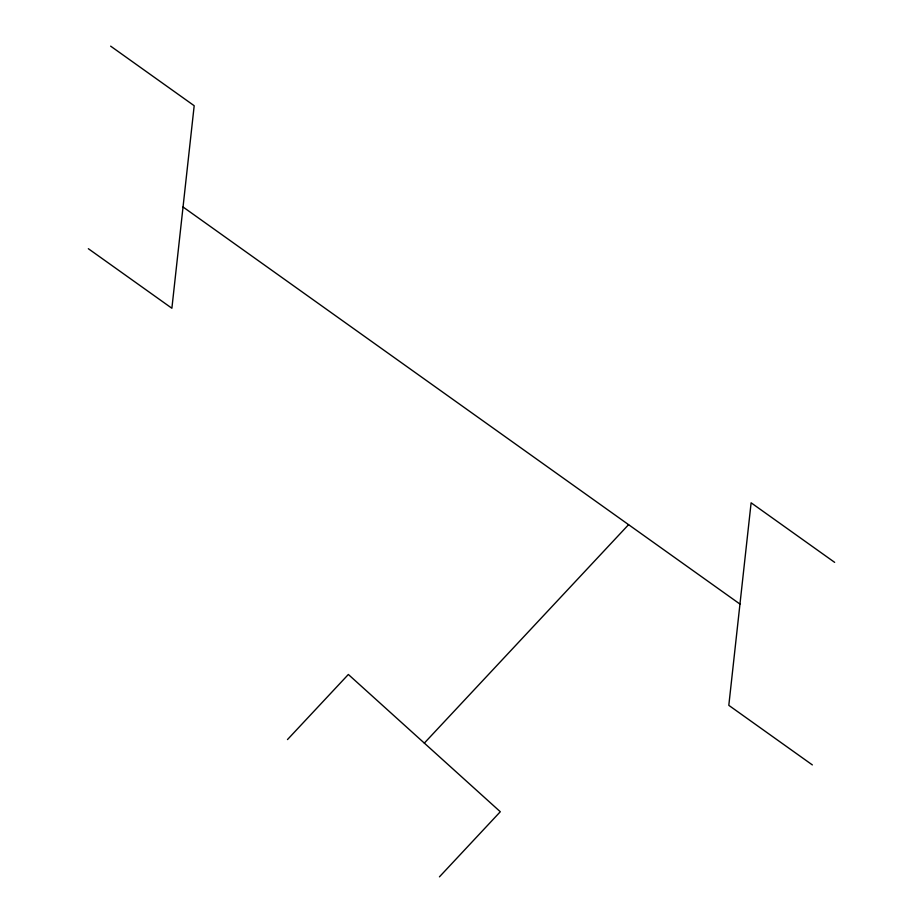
<?xml version="1.0" encoding="UTF-8"?>
<svg xmlns="http://www.w3.org/2000/svg" width="923" height="923" viewBox="0 0 923 923"><rect width="100%" height="100%" fill="white"/><g stroke="black" fill="none" stroke-linecap="round" stroke-linejoin="round"><path stroke-width="1.38" d="M287.48 739.565L348.352 674.471L500.301 811.744L439.44 876.85M424.326 743.107L628.586 524.656M110.645 46.15L194.188 105.718L171.886 308.259L88.343 248.702M834.657 562.361L751.114 502.804L728.812 705.345L812.355 764.913M183.031 206.983L739.969 604.08"/></g></svg>
